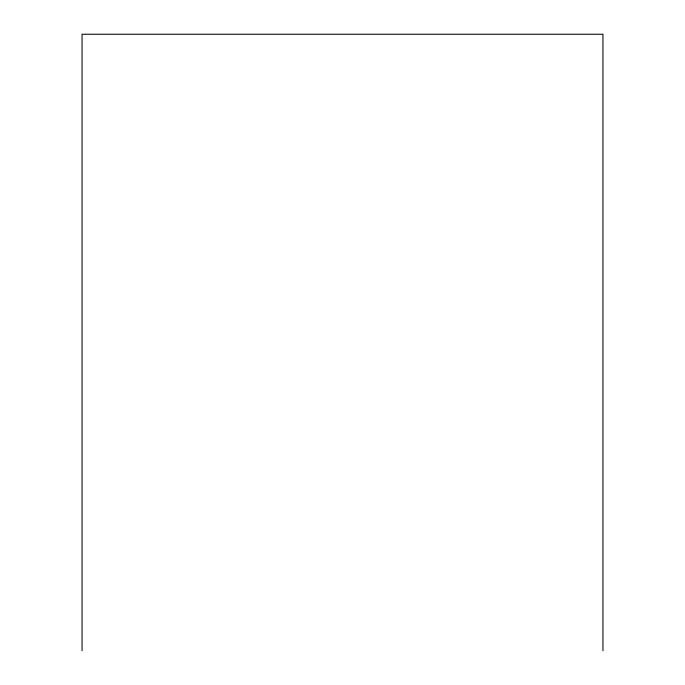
<?xml version="1.0" encoding="UTF-8"?>
<svg xmlns="http://www.w3.org/2000/svg" width="685" height="685" viewBox="0 0 685 685"><rect width="100%" height="100%" fill="white"/><g stroke="black" fill="none" stroke-linecap="round" stroke-linejoin="round"><path stroke-width="1.03" d="M602.946 650.75L602.946 34.25L82.054 34.25L82.054 650.75"/></g></svg>
